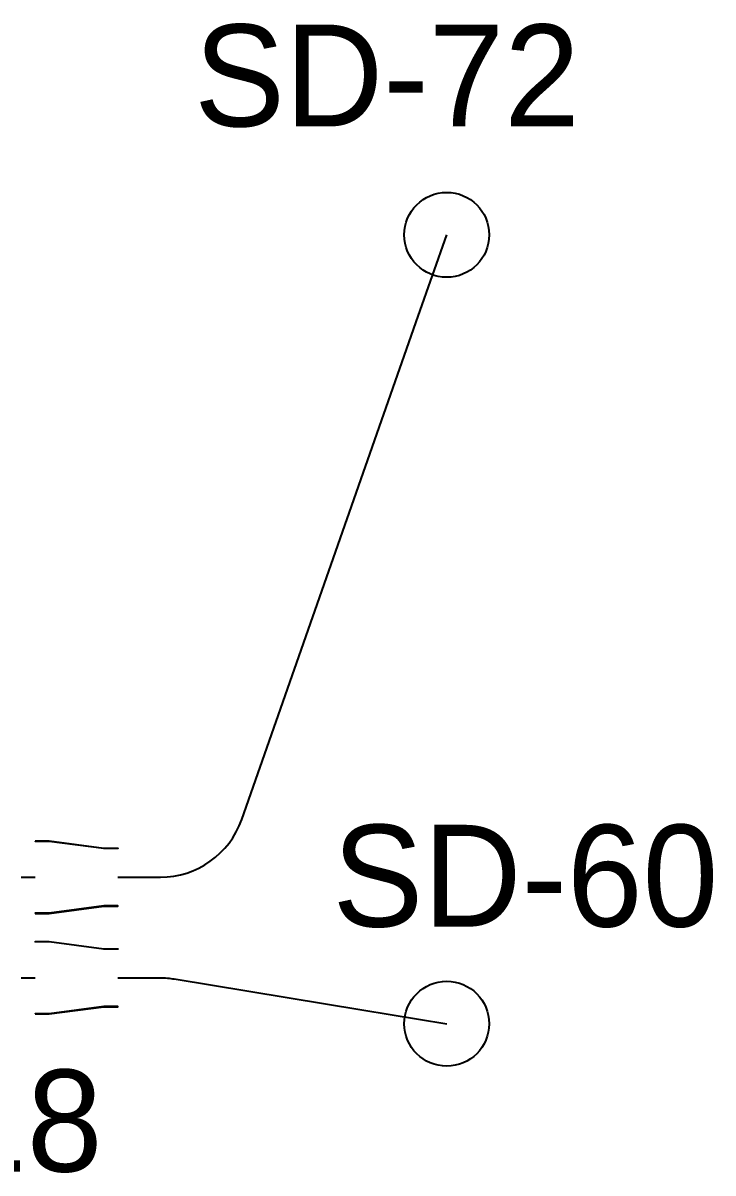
# Model space of a CAD drawing. Header units: metres. Extents: x 0.2 to 42.3, y 0.9 to 39.
# Drawn here: x 39.878 to 42.318, y 18.221 to 22.285 of the extents above; entities that cross this region are included whole.
import ezdxf

# ---------------------------------------------------------------- set-up
doc = ezdxf.new("R2010")
doc.units = ezdxf.units.M
doc.linetypes.add('BSA_LOGICAL_DASHED', pattern=[0.24, 0.12, -0.12])
for name, color, linetype in [('BSA_BRANCH_AXIS', 5, 'Continuous'), ('BSA_BRANCH_LABEL', 3, 'Continuous'), ('BSA_LOGICAL_DEVICE_AXIS', 8, 'BSA_LOGICAL_DASHED'), ('BSA_REDUCER_MATERIAL', 7, 'Continuous'), ('BSA_TERMINAL_CENTRE', 3, 'Continuous'), ('BSA_VAV_LABEL', 7, 'Continuous')]:
    doc.layers.add(name, color=color, linetype=linetype)

msp = doc.modelspace()

# ---------------------------------------------------------------- linework, layer by layer
at = {"layer": 'BSA_BRANCH_AXIS'}
for points in [[(40.2135, 19.2661), (40.3635, 19.2661, 0.318487), (40.6511, 19.4699), (41.2753, 21.2488), (41.3762, 21.5364)], [(40.2135, 18.9105), (40.3635, 18.9105, -0.040693), (40.4129, 18.9064), (41.0754, 18.7977), (41.3762, 18.7483)]]:
    msp.add_lwpolyline(points, format="xyb", dxfattribs=at)
at = {"layer": 'BSA_LOGICAL_DEVICE_AXIS'}
for p, q in [((39.6316, 19.2661), (39.9206, 19.2661)), ((39.6316, 18.9105), (39.9206, 18.9105))]:
    msp.add_line(p, q, dxfattribs=at)
at = {"layer": 'BSA_REDUCER_MATERIAL'}
for points in [[(39.9206, 19.3939), (39.9706, 19.3939), (40.1635, 19.3685), (40.2135, 19.3685), (40.2135, 19.3677), (40.1635, 19.3677), (39.9706, 19.3931), (39.9206, 19.3931)], [(39.9206, 19.1383), (39.9706, 19.1383), (40.1635, 19.1637), (40.2135, 19.1637), (40.2135, 19.1645), (40.1635, 19.1645), (39.9706, 19.1391), (39.9206, 19.1391)], [(39.9206, 19.0383), (39.9706, 19.0383), (40.1635, 19.0129), (40.2135, 19.0129), (40.2135, 19.0121), (40.1635, 19.0121), (39.9706, 19.0375), (39.9206, 19.0375)], [(39.9206, 18.7827), (39.9706, 18.7827), (40.1635, 18.8081), (40.2135, 18.8081), (40.2135, 18.8089), (40.1635, 18.8089), (39.9706, 18.7835), (39.9206, 18.7835)]]:
    msp.add_lwpolyline(points, close=True, dxfattribs=at)
at = {"layer": 'BSA_TERMINAL_CENTRE'}
for centre in [(41.3762, 21.5364), (41.3762, 18.7483)]:
    msp.add_circle(centre, 0.15, dxfattribs=at)

# ---------------------------------------------------------------- texts
at = {"layer": 'BSA_BRANCH_LABEL'}
for s, p in [('SD-72', (40.4829, 21.9198)), ('SD-60', (40.9722, 19.0913))]:
    msp.add_text(s, height=0.36, dxfattribs=at).set_placement(p)
at = {"layer": 'BSA_VAV_LABEL'}
msp.add_text('VAV-18', height=0.36, dxfattribs=at).set_placement((38.4999, 18.2257))

doc.saveas('drawing.dxf')
